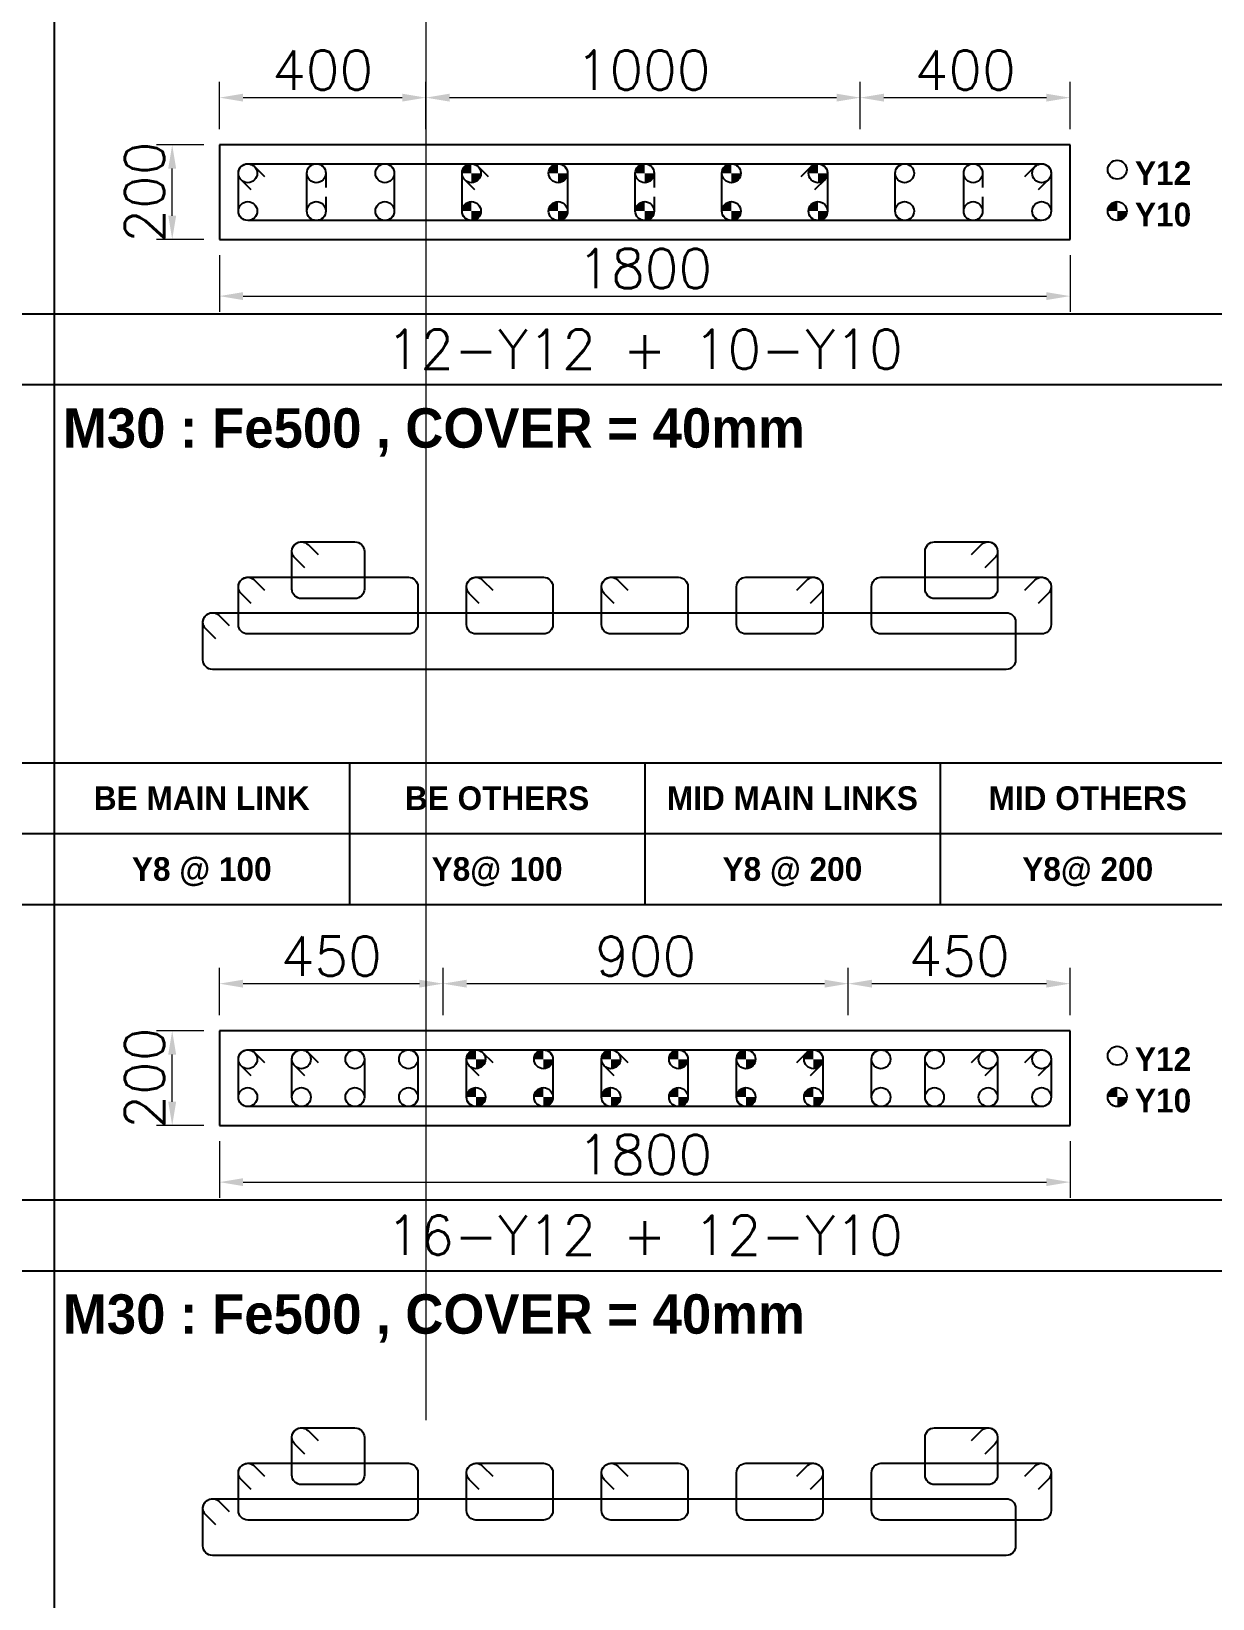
# Model space of a CAD drawing. Header units: millimetres. Extents: x -28707963 to -28231469, y 696001 to 896471.
# Drawn here: x -28298180 to -28290680, y 816339 to 826289 of the extents above; entities that cross this region are included whole.
import ezdxf
from ezdxf.enums import TextEntityAlignment as Align

# ---------------------------------------------------------------- set-up
doc = ezdxf.new("R2010")
doc.units = ezdxf.units.MM
doc.header["$MEASUREMENT"] = 0
doc.header["$PDMODE"] = 34
doc.header["$PDSIZE"] = -8
doc.layers.get('0').update_dxf_attribs({"lineweight": 5})
for name, color, linetype in [('09 COL TEXT-SCH', 2, 'Continuous'), ('14 REINF', 6, 'Continuous'), ('22 TABLE FRAME', 5, 'Continuous'), ('23 STIRRUPS', 5, 'Continuous'), ('TEXT', 4, 'Continuous')]:
    doc.layers.add(name, color=color, linetype=linetype)
doc.layers.add('19 COLUMN', color=1, linetype='Continuous', lineweight=25)
doc.styles.add('adani bold', font='')
doc.styles.add('ROMANS', font='simplex.shx')
doc.styles.get('adani bold').set_extended_font_data('Adani Bold', bold=True)
doc.dimstyles.new('D 50', dxfattribs={"dimscale": 100, "dimtxt": 3, "dimasz": 1.5, "dimexe": 1, "dimexo": 1, "dimgap": 0.5, "dimtad": 1, "dimdec": 0, "dimdsep": 46, "dimtxsty": 'ROMANS', "dimcen": 2.5, "dimclrd": 5, "dimclre": 5, "dimclrt": 4, "dimadec": 0, "dimazin": 0, "dimtfac": 1, "dimtdec": 0, "dimtmove": 0, "dimatfit": 3, "dimfxl": 1, "dimlwd": 0, "dimlwe": 0, "dimarcsym": 0})

# ---------------------------------------------------------------- blocks, each defined once
blk = doc.blocks.new('*D111')
at = {"color": 5, "lineweight": 0, "transparency": 16777216}
for p, q in [((-28296986.1, 819243.4), (-28296986.1, 818883.4)), ((-28291586.1, 819243.4), (-28291586.1, 818883.4)), ((-28296836.1, 818983.4), (-28291736.1, 818983.4))]:
    blk.add_line(p, q, dxfattribs=at)
at = {"color": 5, "transparency": 16777216}
for points in [[(-28296836.1, 819008.4), (-28296836.1, 818958.4), (-28296986.1, 818983.4)], [(-28291736.1, 818958.4), (-28291736.1, 819008.4), (-28291586.1, 818983.4)]]:
    blk.add_solid(points, dxfattribs=at)
at = {"layer": 'Defpoints', "color": 0, "transparency": 16777216}
for p in [(-28296986.1, 819343.4), (-28291586.1, 819343.4), (-28291586.1, 818983.4)]:
    blk.add_point(p, dxfattribs=at)
at = {"color": 4, "transparency": 16777216, "insert": (-28294286.1, 819158.4), "char_height": 250, "attachment_point": 5, "style": 'ROMANS'}
blk.add_mtext('1800', dxfattribs=at)
blk = doc.blocks.new('*D529')
at = {"color": 5, "lineweight": 0, "transparency": 16777216}
for p, q in [((-28296986.1, 824868.4), (-28296986.1, 824508.4)), ((-28291586.1, 824868.4), (-28291586.1, 824508.4)), ((-28296836.1, 824608.4), (-28291736.1, 824608.4))]:
    blk.add_line(p, q, dxfattribs=at)
at = {"color": 5, "transparency": 16777216}
for points in [[(-28296836.1, 824633.4), (-28296836.1, 824583.4), (-28296986.1, 824608.4)], [(-28291736.1, 824583.4), (-28291736.1, 824633.4), (-28291586.1, 824608.4)]]:
    blk.add_solid(points, dxfattribs=at)
at = {"layer": 'Defpoints', "color": 0, "transparency": 16777216}
for p in [(-28296986.1, 824968.4), (-28291586.1, 824968.4), (-28291586.1, 824608.4)]:
    blk.add_point(p, dxfattribs=at)
at = {"color": 4, "transparency": 16777216, "insert": (-28294286.1, 824783.4), "char_height": 250, "attachment_point": 5, "style": 'ROMANS'}
blk.add_mtext('1800', dxfattribs=at)
blk = doc.blocks.new('*D530')
at = {"color": 5, "lineweight": 0, "transparency": 16777216}
for p, q in [((-28297086.1, 825568.4), (-28297386.1, 825568.4)), ((-28297286.1, 825118.4), (-28297286.1, 825418.4)), ((-28297086.1, 824968.4), (-28297386.1, 824968.4))]:
    blk.add_line(p, q, dxfattribs=at)
at = {"color": 5, "transparency": 16777216}
for points in [[(-28297261.1, 825418.4), (-28297311.1, 825418.4), (-28297286.1, 825568.4)], [(-28297311.1, 825118.4), (-28297261.1, 825118.4), (-28297286.1, 824968.4)]]:
    blk.add_solid(points, dxfattribs=at)
at = {"layer": 'Defpoints', "color": 0, "transparency": 16777216}
for p in [(-28297286.1, 825568.4), (-28296986.1, 825568.4), (-28296986.1, 824968.4)]:
    blk.add_point(p, dxfattribs=at)
at = {"color": 4, "transparency": 16777216, "insert": (-28297461.1, 825268.4), "char_height": 250, "attachment_point": 5, "rotation": 90, "style": 'ROMANS'}
blk.add_mtext('200', dxfattribs=at)
blk = doc.blocks.new('*D531')
at = {"color": 5, "lineweight": 0, "transparency": 16777216}
for p, q in [((-28296986.1, 825668.4), (-28296986.1, 825968.4)), ((-28295675.5, 825668.4), (-28295675.5, 825968.4)), ((-28296836.1, 825868.4), (-28295825.5, 825868.4))]:
    blk.add_line(p, q, dxfattribs=at)
at = {"color": 5, "transparency": 16777216}
for points in [[(-28296836.1, 825893.4), (-28296836.1, 825843.4), (-28296986.1, 825868.4)], [(-28295825.5, 825843.4), (-28295825.5, 825893.4), (-28295675.5, 825868.4)]]:
    blk.add_solid(points, dxfattribs=at)
at = {"layer": 'Defpoints', "color": 0, "transparency": 16777216}
for p in [(-28295675.5, 825868.4), (-28296986.1, 825568.4), (-28295675.5, 825568.4)]:
    blk.add_point(p, dxfattribs=at)
at = {"color": 4, "transparency": 16777216, "insert": (-28296330.8, 826043.4), "char_height": 250, "attachment_point": 5, "style": 'ROMANS'}
blk.add_mtext('400', dxfattribs=at)
blk = doc.blocks.new('*D532')
at = {"color": 5, "lineweight": 0, "transparency": 16777216}
for p, q in [((-28295675.5, 825668.4), (-28295675.5, 825968.4)), ((-28292917.6, 825668.4), (-28292917.6, 825968.4)), ((-28295525.5, 825868.4), (-28293067.6, 825868.4))]:
    blk.add_line(p, q, dxfattribs=at)
at = {"color": 5, "transparency": 16777216}
for points in [[(-28295525.5, 825893.4), (-28295525.5, 825843.4), (-28295675.5, 825868.4)], [(-28293067.6, 825843.4), (-28293067.6, 825893.4), (-28292917.6, 825868.4)]]:
    blk.add_solid(points, dxfattribs=at)
at = {"layer": 'Defpoints', "color": 0, "transparency": 16777216}
for p in [(-28292917.6, 825868.4), (-28295675.5, 825568.4), (-28292917.6, 825568.4)]:
    blk.add_point(p, dxfattribs=at)
at = {"color": 4, "transparency": 16777216, "insert": (-28294296.5, 826043.4), "char_height": 250, "attachment_point": 5, "style": 'ROMANS'}
blk.add_mtext('1000', dxfattribs=at)
blk = doc.blocks.new('*D533')
at = {"color": 5, "lineweight": 0, "transparency": 16777216}
for p, q in [((-28292917.6, 825668.4), (-28292917.6, 825968.4)), ((-28291586.1, 825668.4), (-28291586.1, 825968.4)), ((-28292767.6, 825868.4), (-28291736.1, 825868.4))]:
    blk.add_line(p, q, dxfattribs=at)
at = {"color": 5, "transparency": 16777216}
for points in [[(-28292767.6, 825893.4), (-28292767.6, 825843.4), (-28292917.6, 825868.4)], [(-28291736.1, 825843.4), (-28291736.1, 825893.4), (-28291586.1, 825868.4)]]:
    blk.add_solid(points, dxfattribs=at)
at = {"layer": 'Defpoints', "color": 0, "transparency": 16777216}
for p in [(-28291586.1, 825868.4), (-28292917.6, 825568.4), (-28291586.1, 825568.4)]:
    blk.add_point(p, dxfattribs=at)
at = {"color": 4, "transparency": 16777216, "insert": (-28292251.8, 826043.4), "char_height": 250, "attachment_point": 5, "style": 'ROMANS'}
blk.add_mtext('400', dxfattribs=at)
blk = doc.blocks.new('*D427')
at = {"color": 5, "lineweight": 0, "transparency": 16777216}
for p, q in [((-28297086.1, 819943.4), (-28297386.1, 819943.4)), ((-28297286.1, 819493.4), (-28297286.1, 819793.4)), ((-28297086.1, 819343.4), (-28297386.1, 819343.4))]:
    blk.add_line(p, q, dxfattribs=at)
at = {"color": 5, "transparency": 16777216}
for points in [[(-28297261.1, 819793.4), (-28297311.1, 819793.4), (-28297286.1, 819943.4)], [(-28297311.1, 819493.4), (-28297261.1, 819493.4), (-28297286.1, 819343.4)]]:
    blk.add_solid(points, dxfattribs=at)
at = {"layer": 'Defpoints', "color": 0, "transparency": 16777216}
for p in [(-28297286.1, 819943.4), (-28296986.1, 819943.4), (-28296986.1, 819343.4)]:
    blk.add_point(p, dxfattribs=at)
at = {"color": 4, "transparency": 16777216, "insert": (-28297461.1, 819643.4), "char_height": 250, "attachment_point": 5, "rotation": 90, "style": 'ROMANS'}
blk.add_mtext('200', dxfattribs=at)
blk = doc.blocks.new('*D428')
at = {"color": 5, "lineweight": 0, "transparency": 16777216}
for p, q in [((-28296986.1, 820043.4), (-28296986.1, 820343.4)), ((-28295566.5, 820043.4), (-28295566.5, 820343.4)), ((-28296836.1, 820243.4), (-28295716.5, 820243.4))]:
    blk.add_line(p, q, dxfattribs=at)
at = {"color": 5, "transparency": 16777216}
for points in [[(-28296836.1, 820268.4), (-28296836.1, 820218.4), (-28296986.1, 820243.4)], [(-28295716.5, 820218.4), (-28295716.5, 820268.4), (-28295566.5, 820243.4)]]:
    blk.add_solid(points, dxfattribs=at)
at = {"layer": 'Defpoints', "color": 0, "transparency": 16777216}
for p in [(-28295566.5, 820243.4), (-28296986.1, 819943.4), (-28295566.5, 819943.4)]:
    blk.add_point(p, dxfattribs=at)
at = {"color": 4, "transparency": 16777216, "insert": (-28296276.3, 820418.4), "char_height": 250, "attachment_point": 5, "style": 'ROMANS'}
blk.add_mtext('450', dxfattribs=at)
blk = doc.blocks.new('*D429')
at = {"color": 5, "lineweight": 0, "transparency": 16777216}
for p, q in [((-28295566.5, 820043.4), (-28295566.5, 820343.4)), ((-28292994.1, 820043.4), (-28292994.1, 820343.4)), ((-28295416.5, 820243.4), (-28293144.1, 820243.4))]:
    blk.add_line(p, q, dxfattribs=at)
at = {"color": 5, "transparency": 16777216}
for points in [[(-28295416.5, 820268.4), (-28295416.5, 820218.4), (-28295566.5, 820243.4)], [(-28293144.1, 820218.4), (-28293144.1, 820268.4), (-28292994.1, 820243.4)]]:
    blk.add_solid(points, dxfattribs=at)
at = {"layer": 'Defpoints', "color": 0, "transparency": 16777216}
for p in [(-28292994.1, 820243.4), (-28295566.5, 819943.4), (-28292994.1, 819943.4)]:
    blk.add_point(p, dxfattribs=at)
at = {"color": 4, "transparency": 16777216, "insert": (-28294280.3, 820418.4), "char_height": 250, "attachment_point": 5, "style": 'ROMANS'}
blk.add_mtext('900', dxfattribs=at)
blk = doc.blocks.new('*D430')
at = {"color": 5, "lineweight": 0, "transparency": 16777216}
for p, q in [((-28292994.1, 820043.4), (-28292994.1, 820343.4)), ((-28291586.1, 820043.4), (-28291586.1, 820343.4)), ((-28292844.1, 820243.4), (-28291736.1, 820243.4))]:
    blk.add_line(p, q, dxfattribs=at)
at = {"color": 5, "transparency": 16777216}
for points in [[(-28292844.1, 820268.4), (-28292844.1, 820218.4), (-28292994.1, 820243.4)], [(-28291736.1, 820218.4), (-28291736.1, 820268.4), (-28291586.1, 820243.4)]]:
    blk.add_solid(points, dxfattribs=at)
at = {"layer": 'Defpoints', "color": 0, "transparency": 16777216}
for p in [(-28291586.1, 820243.4), (-28292994.1, 819943.4), (-28291586.1, 819943.4)]:
    blk.add_point(p, dxfattribs=at)
at = {"color": 4, "transparency": 16777216, "insert": (-28292290.1, 820418.4), "char_height": 250, "attachment_point": 5, "style": 'ROMANS'}
blk.add_mtext('450', dxfattribs=at)

msp = doc.modelspace()

# ---------------------------------------------------------------- hatches: boundary and pattern name
at = {"layer": '14 REINF'}
h = msp.add_hatch(color=6, dxfattribs=at)
edge = h.paths.add_edge_path(flags=0)
edge.add_line((-28295446.1, 825388.4), (-28295386.1, 825388.4))
edge.add_line((-28295386.1, 825388.4), (-28295386.1, 825448.4))
edge.add_arc((-28295386.1, 825388.4), 60, 90, 180)
edge = h.paths.add_edge_path(flags=0)
edge.add_line((-28295326.1, 825388.4), (-28295386.1, 825388.4))
edge.add_line((-28295386.1, 825388.4), (-28295386.1, 825328.4))
edge.add_arc((-28295386.1, 825388.4), 60, 270, 360)
h = msp.add_hatch(color=6, dxfattribs=at)
edge = h.paths.add_edge_path(flags=0)
edge.add_line((-28294896.1, 825388.4), (-28294836.1, 825388.4))
edge.add_line((-28294836.1, 825388.4), (-28294836.1, 825448.4))
edge.add_arc((-28294836.1, 825388.4), 60, 90, 180)
edge = h.paths.add_edge_path(flags=0)
edge.add_line((-28294776.1, 825388.4), (-28294836.1, 825388.4))
edge.add_line((-28294836.1, 825388.4), (-28294836.1, 825328.4))
edge.add_arc((-28294836.1, 825388.4), 60, 270, 360)
h = msp.add_hatch(color=6, dxfattribs=at)
edge = h.paths.add_edge_path(flags=0)
edge.add_line((-28294346.1, 825388.4), (-28294286.1, 825388.4))
edge.add_line((-28294286.1, 825388.4), (-28294286.1, 825448.4))
edge.add_arc((-28294286.1, 825388.4), 60, 90, 180)
edge = h.paths.add_edge_path(flags=0)
edge.add_line((-28294226.1, 825388.4), (-28294286.1, 825388.4))
edge.add_line((-28294286.1, 825388.4), (-28294286.1, 825328.4))
edge.add_arc((-28294286.1, 825388.4), 60, 270, 360)
h = msp.add_hatch(color=6, dxfattribs=at)
edge = h.paths.add_edge_path(flags=0)
edge.add_line((-28293796.1, 825388.4), (-28293736.1, 825388.4))
edge.add_line((-28293736.1, 825388.4), (-28293736.1, 825448.4))
edge.add_arc((-28293736.1, 825388.4), 60, 90, 180)
edge = h.paths.add_edge_path(flags=0)
edge.add_line((-28293676.1, 825388.4), (-28293736.1, 825388.4))
edge.add_line((-28293736.1, 825388.4), (-28293736.1, 825328.4))
edge.add_arc((-28293736.1, 825388.4), 60, 270, 360)
h = msp.add_hatch(color=6, dxfattribs=at)
edge = h.paths.add_edge_path(flags=0)
edge.add_line((-28293246.1, 825388.4), (-28293186.1, 825388.4))
edge.add_line((-28293186.1, 825388.4), (-28293186.1, 825448.4))
edge.add_arc((-28293186.1, 825388.4), 60, 90, 180)
edge = h.paths.add_edge_path(flags=0)
edge.add_line((-28293126.1, 825388.4), (-28293186.1, 825388.4))
edge.add_line((-28293186.1, 825388.4), (-28293186.1, 825328.4))
edge.add_arc((-28293186.1, 825388.4), 60, 270, 360)
h = msp.add_hatch(color=6, dxfattribs=at)
edge = h.paths.add_edge_path(flags=0)
edge.add_line((-28295446.1, 825148.4), (-28295386.1, 825148.4))
edge.add_line((-28295386.1, 825148.4), (-28295386.1, 825208.4))
edge.add_arc((-28295386.1, 825148.4), 60, 90, 180)
edge = h.paths.add_edge_path(flags=0)
edge.add_line((-28295326.1, 825148.4), (-28295386.1, 825148.4))
edge.add_line((-28295386.1, 825148.4), (-28295386.1, 825088.4))
edge.add_arc((-28295386.1, 825148.4), 60, 270, 360)
h = msp.add_hatch(color=6, dxfattribs=at)
edge = h.paths.add_edge_path(flags=0)
edge.add_line((-28294896.1, 825148.4), (-28294836.1, 825148.4))
edge.add_line((-28294836.1, 825148.4), (-28294836.1, 825208.4))
edge.add_arc((-28294836.1, 825148.4), 60, 90, 180)
edge = h.paths.add_edge_path(flags=0)
edge.add_line((-28294776.1, 825148.4), (-28294836.1, 825148.4))
edge.add_line((-28294836.1, 825148.4), (-28294836.1, 825088.4))
edge.add_arc((-28294836.1, 825148.4), 60, 270, 360)
h = msp.add_hatch(color=6, dxfattribs=at)
edge = h.paths.add_edge_path(flags=0)
edge.add_line((-28294346.1, 825148.4), (-28294286.1, 825148.4))
edge.add_line((-28294286.1, 825148.4), (-28294286.1, 825208.4))
edge.add_arc((-28294286.1, 825148.4), 60, 90, 180)
edge = h.paths.add_edge_path(flags=0)
edge.add_line((-28294226.1, 825148.4), (-28294286.1, 825148.4))
edge.add_line((-28294286.1, 825148.4), (-28294286.1, 825088.4))
edge.add_arc((-28294286.1, 825148.4), 60, 270, 360)
h = msp.add_hatch(color=6, dxfattribs=at)
edge = h.paths.add_edge_path(flags=0)
edge.add_line((-28293796.1, 825148.4), (-28293736.1, 825148.4))
edge.add_line((-28293736.1, 825148.4), (-28293736.1, 825208.4))
edge.add_arc((-28293736.1, 825148.4), 60, 90, 180)
edge = h.paths.add_edge_path(flags=0)
edge.add_line((-28293676.1, 825148.4), (-28293736.1, 825148.4))
edge.add_line((-28293736.1, 825148.4), (-28293736.1, 825088.4))
edge.add_arc((-28293736.1, 825148.4), 60, 270, 360)
h = msp.add_hatch(color=6, dxfattribs=at)
edge = h.paths.add_edge_path(flags=0)
edge.add_line((-28293246.1, 825148.4), (-28293186.1, 825148.4))
edge.add_line((-28293186.1, 825148.4), (-28293186.1, 825208.4))
edge.add_arc((-28293186.1, 825148.4), 60, 90, 180)
edge = h.paths.add_edge_path(flags=0)
edge.add_line((-28293126.1, 825148.4), (-28293186.1, 825148.4))
edge.add_line((-28293186.1, 825148.4), (-28293186.1, 825088.4))
edge.add_arc((-28293186.1, 825148.4), 60, 270, 360)
h = msp.add_hatch(color=6, dxfattribs=at)
edge = h.paths.add_edge_path(flags=0)
edge.add_line((-28291346.1, 825148.4), (-28291286.1, 825148.4))
edge.add_line((-28291286.1, 825148.4), (-28291286.1, 825208.4))
edge.add_arc((-28291286.1, 825148.4), 60, 90, 180)
edge = h.paths.add_edge_path(flags=0)
edge.add_line((-28291226.1, 825148.4), (-28291286.1, 825148.4))
edge.add_line((-28291286.1, 825148.4), (-28291286.1, 825088.4))
edge.add_arc((-28291286.1, 825148.4), 60, 270, 360)
h = msp.add_hatch(color=6, dxfattribs=at)
edge = h.paths.add_edge_path(flags=0)
edge.add_line((-28295417.5, 819763.4), (-28295357.5, 819763.4))
edge.add_line((-28295357.5, 819763.4), (-28295357.5, 819823.4))
edge.add_arc((-28295357.5, 819763.4), 60, 90, 180)
edge = h.paths.add_edge_path(flags=0)
edge.add_line((-28295297.5, 819763.4), (-28295357.5, 819763.4))
edge.add_line((-28295357.5, 819763.4), (-28295357.5, 819703.4))
edge.add_arc((-28295357.5, 819763.4), 60, 270, 360)
h = msp.add_hatch(color=6, dxfattribs=at)
edge = h.paths.add_edge_path(flags=0)
edge.add_line((-28294989, 819763.4), (-28294929, 819763.4))
edge.add_line((-28294929, 819763.4), (-28294929, 819823.4))
edge.add_arc((-28294929, 819763.4), 60, 90, 180)
edge = h.paths.add_edge_path(flags=0)
edge.add_line((-28294869, 819763.4), (-28294929, 819763.4))
edge.add_line((-28294929, 819763.4), (-28294929, 819703.4))
edge.add_arc((-28294929, 819763.4), 60, 270, 360)
h = msp.add_hatch(color=6, dxfattribs=at)
edge = h.paths.add_edge_path(flags=0)
edge.add_line((-28294560.4, 819763.4), (-28294500.4, 819763.4))
edge.add_line((-28294500.4, 819763.4), (-28294500.4, 819823.4))
edge.add_arc((-28294500.4, 819763.4), 60, 90, 180)
edge = h.paths.add_edge_path(flags=0)
edge.add_line((-28294440.4, 819763.4), (-28294500.4, 819763.4))
edge.add_line((-28294500.4, 819763.4), (-28294500.4, 819703.4))
edge.add_arc((-28294500.4, 819763.4), 60, 270, 360)
h = msp.add_hatch(color=6, dxfattribs=at)
edge = h.paths.add_edge_path(flags=0)
edge.add_line((-28294131.8, 819763.4), (-28294071.8, 819763.4))
edge.add_line((-28294071.8, 819763.4), (-28294071.8, 819823.4))
edge.add_arc((-28294071.8, 819763.4), 60, 90, 180)
edge = h.paths.add_edge_path(flags=0)
edge.add_line((-28294011.8, 819763.4), (-28294071.8, 819763.4))
edge.add_line((-28294071.8, 819763.4), (-28294071.8, 819703.4))
edge.add_arc((-28294071.8, 819763.4), 60, 270, 360)
h = msp.add_hatch(color=6, dxfattribs=at)
edge = h.paths.add_edge_path(flags=0)
edge.add_line((-28293703.2, 819763.4), (-28293643.2, 819763.4))
edge.add_line((-28293643.2, 819763.4), (-28293643.2, 819823.4))
edge.add_arc((-28293643.2, 819763.4), 60, 90, 180)
edge = h.paths.add_edge_path(flags=0)
edge.add_line((-28293583.2, 819763.4), (-28293643.2, 819763.4))
edge.add_line((-28293643.2, 819763.4), (-28293643.2, 819703.4))
edge.add_arc((-28293643.2, 819763.4), 60, 270, 360)
h = msp.add_hatch(color=6, dxfattribs=at)
edge = h.paths.add_edge_path(flags=0)
edge.add_line((-28293274.7, 819763.4), (-28293214.7, 819763.4))
edge.add_line((-28293214.7, 819763.4), (-28293214.7, 819823.4))
edge.add_arc((-28293214.7, 819763.4), 60, 90, 180)
edge = h.paths.add_edge_path(flags=0)
edge.add_line((-28293154.7, 819763.4), (-28293214.7, 819763.4))
edge.add_line((-28293214.7, 819763.4), (-28293214.7, 819703.4))
edge.add_arc((-28293214.7, 819763.4), 60, 270, 360)
h = msp.add_hatch(color=6, dxfattribs=at)
edge = h.paths.add_edge_path(flags=0)
edge.add_line((-28295417.5, 819523.4), (-28295357.5, 819523.4))
edge.add_line((-28295357.5, 819523.4), (-28295357.5, 819583.4))
edge.add_arc((-28295357.5, 819523.4), 60, 90, 180)
edge = h.paths.add_edge_path(flags=0)
edge.add_line((-28295297.5, 819523.4), (-28295357.5, 819523.4))
edge.add_line((-28295357.5, 819523.4), (-28295357.5, 819463.4))
edge.add_arc((-28295357.5, 819523.4), 60, 270, 360)
h = msp.add_hatch(color=6, dxfattribs=at)
edge = h.paths.add_edge_path(flags=0)
edge.add_line((-28294989, 819523.4), (-28294929, 819523.4))
edge.add_line((-28294929, 819523.4), (-28294929, 819583.4))
edge.add_arc((-28294929, 819523.4), 60, 90, 180)
edge = h.paths.add_edge_path(flags=0)
edge.add_line((-28294869, 819523.4), (-28294929, 819523.4))
edge.add_line((-28294929, 819523.4), (-28294929, 819463.4))
edge.add_arc((-28294929, 819523.4), 60, 270, 360)
h = msp.add_hatch(color=6, dxfattribs=at)
edge = h.paths.add_edge_path(flags=0)
edge.add_line((-28294560.4, 819523.4), (-28294500.4, 819523.4))
edge.add_line((-28294500.4, 819523.4), (-28294500.4, 819583.4))
edge.add_arc((-28294500.4, 819523.4), 60, 90, 180)
edge = h.paths.add_edge_path(flags=0)
edge.add_line((-28294440.4, 819523.4), (-28294500.4, 819523.4))
edge.add_line((-28294500.4, 819523.4), (-28294500.4, 819463.4))
edge.add_arc((-28294500.4, 819523.4), 60, 270, 360)
h = msp.add_hatch(color=6, dxfattribs=at)
edge = h.paths.add_edge_path(flags=0)
edge.add_line((-28294131.8, 819523.4), (-28294071.8, 819523.4))
edge.add_line((-28294071.8, 819523.4), (-28294071.8, 819583.4))
edge.add_arc((-28294071.8, 819523.4), 60, 90, 180)
edge = h.paths.add_edge_path(flags=0)
edge.add_line((-28294011.8, 819523.4), (-28294071.8, 819523.4))
edge.add_line((-28294071.8, 819523.4), (-28294071.8, 819463.4))
edge.add_arc((-28294071.8, 819523.4), 60, 270, 360)
h = msp.add_hatch(color=6, dxfattribs=at)
edge = h.paths.add_edge_path(flags=0)
edge.add_line((-28293703.2, 819523.4), (-28293643.2, 819523.4))
edge.add_line((-28293643.2, 819523.4), (-28293643.2, 819583.4))
edge.add_arc((-28293643.2, 819523.4), 60, 90, 180)
edge = h.paths.add_edge_path(flags=0)
edge.add_line((-28293583.2, 819523.4), (-28293643.2, 819523.4))
edge.add_line((-28293643.2, 819523.4), (-28293643.2, 819463.4))
edge.add_arc((-28293643.2, 819523.4), 60, 270, 360)
h = msp.add_hatch(color=6, dxfattribs=at)
edge = h.paths.add_edge_path(flags=0)
edge.add_line((-28293274.7, 819523.4), (-28293214.7, 819523.4))
edge.add_line((-28293214.7, 819523.4), (-28293214.7, 819583.4))
edge.add_arc((-28293214.7, 819523.4), 60, 90, 180)
edge = h.paths.add_edge_path(flags=0)
edge.add_line((-28293154.7, 819523.4), (-28293214.7, 819523.4))
edge.add_line((-28293214.7, 819523.4), (-28293214.7, 819463.4))
edge.add_arc((-28293214.7, 819523.4), 60, 270, 360)
h = msp.add_hatch(color=6, dxfattribs=at)
edge = h.paths.add_edge_path(flags=0)
edge.add_line((-28291346.1, 819523.4), (-28291286.1, 819523.4))
edge.add_line((-28291286.1, 819523.4), (-28291286.1, 819583.4))
edge.add_arc((-28291286.1, 819523.4), 60, 90, 180)
edge = h.paths.add_edge_path(flags=0)
edge.add_line((-28291226.1, 819523.4), (-28291286.1, 819523.4))
edge.add_line((-28291286.1, 819523.4), (-28291286.1, 819463.4))
edge.add_arc((-28291286.1, 819523.4), 60, 270, 360)

# ---------------------------------------------------------------- linework, layer by layer
msp.add_line((-28295675.5, 896471.2), (-28295675.5, 817472.8))
at = {"layer": '14 REINF', "color": 6}
for centre in [(-28291286.1, 825410.9), (-28296806.1, 825388.4), (-28296371.1, 825388.4), (-28295936.1, 825388.4), (-28295386.1, 825388.4), (-28294836.1, 825388.4), (-28294286.1, 825388.4), (-28293736.1, 825388.4), (-28293186.1, 825388.4), (-28292636.1, 825388.4), (-28292201.1, 825388.4), (-28291766.1, 825388.4), (-28296806.1, 825148.4), (-28296371.1, 825148.4), (-28295936.1, 825148.4), (-28295386.1, 825148.4), (-28294836.1, 825148.4), (-28294286.1, 825148.4), (-28293736.1, 825148.4), (-28293186.1, 825148.4), (-28292636.1, 825148.4), (-28292201.1, 825148.4), (-28291766.1, 825148.4), (-28291286.1, 825148.4), (-28296806.1, 819763.4), (-28296466.1, 819763.4), (-28296126.1, 819763.4), (-28295786.1, 819763.4), (-28295357.5, 819763.4), (-28294929, 819763.4), (-28294500.4, 819763.4), (-28294071.8, 819763.4), (-28293643.2, 819763.4), (-28293214.7, 819763.4), (-28292786.1, 819763.4), (-28292446.1, 819763.4), (-28292106.1, 819763.4), (-28291766.1, 819763.4), (-28291286.1, 819785.9), (-28296806.1, 819523.4), (-28296466.1, 819523.4), (-28296126.1, 819523.4), (-28295786.1, 819523.4), (-28295357.5, 819523.4), (-28294929, 819523.4), (-28294500.4, 819523.4), (-28294071.8, 819523.4), (-28293643.2, 819523.4), (-28293214.7, 819523.4), (-28292786.1, 819523.4), (-28292446.1, 819523.4), (-28292106.1, 819523.4), (-28291766.1, 819523.4), (-28291286.1, 819523.4)]:
    msp.add_circle(centre, 60, dxfattribs=at)
at = {"layer": '19 COLUMN', "color": 4}
for points in [[(-28291586.1, 825568.4), (-28296986.1, 825568.4)], [(-28296986.1, 825568.4), (-28296986.1, 824968.4)], [(-28291586.1, 824968.4), (-28291586.1, 825568.4)], [(-28296986.1, 824968.4), (-28291586.1, 824968.4)], [(-28291586.1, 819943.4), (-28296986.1, 819943.4)], [(-28296986.1, 819943.4), (-28296986.1, 819343.4)], [(-28291586.1, 819343.4), (-28291586.1, 819943.4)], [(-28296986.1, 819343.4), (-28291586.1, 819343.4)]]:
    msp.add_lwpolyline(points, dxfattribs=at)
at = {"layer": '22 TABLE FRAME', "color": 5, "linetype": 'Continuous'}
for p, q in [((-28298036.1, 863421.2), (-28298036.1, 788796.2)), ((-28330286.1, 824496.2), (-28245536.1, 824496.2)), ((-28334786.1, 824046.2), (-28245536.1, 824046.2)), ((-28330286.1, 821646.2), (-28245536.1, 821646.2)), ((-28296161.1, 821646.2), (-28296161.1, 820746.2)), ((-28294286.1, 821646.2), (-28294286.1, 820746.2)), ((-28292411.1, 821646.2), (-28292411.1, 820746.2)), ((-28330286.1, 821196.2), (-28245536.1, 821196.2)), ((-28330286.1, 820746.2), (-28245536.1, 820746.2)), ((-28330286.1, 818871.2), (-28245536.1, 818871.2)), ((-28334786.1, 818421.2), (-28245536.1, 818421.2))]:
    msp.add_line(p, q, dxfattribs=at)
at = {"layer": '23 STIRRUPS', "color": 5}
for points in [[(-28296784.9, 825282.3), (-28296848.5, 825345.9, -0.668178), (-28296806.1, 825448.4), (-28291766.1, 825448.4, -0.414214), (-28291706.1, 825388.4), (-28291706.1, 825148.4, -0.414214), (-28291766.1, 825088.4), (-28296806.1, 825088.4, -0.414214), (-28296866.1, 825148.4), (-28296866.1, 825388.4, -0.668179), (-28296763.7, 825430.8), (-28296700, 825367.1)], [(-28296784.9, 825282.3), (-28296848.5, 825345.9, -0.668178), (-28296806.1, 825448.4), (-28295936.1, 825448.4, -0.414214), (-28295876.1, 825388.4), (-28295876.1, 825148.4, -0.414214), (-28295936.1, 825088.4), (-28296806.1, 825088.4, -0.414214), (-28296866.1, 825148.4), (-28296866.1, 825388.4, -0.668179), (-28296763.7, 825430.8), (-28296700, 825367.1)], [(-28296311.1, 825238.4), (-28296311.1, 825148.4, -1), (-28296431.1, 825148.4), (-28296431.1, 825388.4, -1), (-28296311.1, 825388.4), (-28296311.1, 825298.4)], [(-28295364.9, 825282.3), (-28295428.6, 825345.9, -0.668314), (-28295386.1, 825448.4), (-28294836.1, 825448.4, -0.414323), (-28294776.1, 825388.4), (-28294776.1, 825148.4, -0.414323), (-28294836.1, 825088.4), (-28295386.1, 825088.4, -0.414323), (-28295446.1, 825148.4), (-28295446.1, 825388.4, -0.668179), (-28295343.7, 825430.8), (-28295280.1, 825367.1)], [(-28294226.1, 825238.4), (-28294226.1, 825148.4, -1), (-28294346.1, 825148.4), (-28294346.1, 825388.4, -1), (-28294226.1, 825388.4), (-28294226.1, 825298.4)], [(-28293292.1, 825367.1), (-28293228.5, 825430.8, -0.668179), (-28293126.1, 825388.4), (-28293126.1, 825148.4, -0.414323), (-28293186.1, 825088.4), (-28293736.1, 825088.4, -0.414323), (-28293796.1, 825148.4), (-28293796.1, 825388.4, -0.414323), (-28293736.1, 825448.4), (-28293186.1, 825448.4, -0.668314), (-28293143.6, 825345.9), (-28293207.3, 825282.3)], [(-28291872.2, 825367.1), (-28291808.5, 825430.8, -0.668179), (-28291706.1, 825388.4), (-28291706.1, 825148.4, -0.414214), (-28291766.1, 825088.4), (-28292636.1, 825088.4, -0.414214), (-28292696.1, 825148.4), (-28292696.1, 825388.4, -0.414214), (-28292636.1, 825448.4), (-28291766.1, 825448.4, -0.668178), (-28291723.7, 825345.9), (-28291787.3, 825282.3)], [(-28292141.1, 825238.4), (-28292141.1, 825148.4, -1), (-28292261.1, 825148.4), (-28292261.1, 825388.4, -1), (-28292141.1, 825388.4), (-28292141.1, 825298.4)], [(-28296444.9, 822882.3), (-28296508.6, 822945.9, -0.668314), (-28296466.1, 823048.4), (-28296126.1, 823048.4, -0.414323), (-28296066.1, 822988.4), (-28296066.1, 822748.4, -0.414323), (-28296126.1, 822688.4), (-28296466.1, 822688.4, -0.414323), (-28296526.1, 822748.4), (-28296526.1, 822988.4, -0.668179), (-28296423.7, 823030.8), (-28296360.1, 822967.1)], [(-28292212.1, 822967.1), (-28292148.5, 823030.8, -0.668179), (-28292046.1, 822988.4), (-28292046.1, 822748.4, -0.414323), (-28292106.1, 822688.4), (-28292446.1, 822688.4, -0.414323), (-28292506.1, 822748.4), (-28292506.1, 822988.4, -0.414323), (-28292446.1, 823048.4), (-28292106.1, 823048.4, -0.668314), (-28292063.6, 822945.9), (-28292127.3, 822882.3)], [(-28296784.9, 822657.3), (-28296848.5, 822720.9, -0.668178), (-28296806.1, 822823.4), (-28295786.1, 822823.4, -0.414214), (-28295726.1, 822763.4), (-28295726.1, 822523.4, -0.414214), (-28295786.1, 822463.4), (-28296806.1, 822463.4, -0.414214), (-28296866.1, 822523.4), (-28296866.1, 822763.4, -0.668179), (-28296763.7, 822805.8), (-28296700, 822742.1)], [(-28295336.3, 822657.3), (-28295400, 822720.9, -0.668314), (-28295357.5, 822823.4), (-28294929, 822823.4, -0.41436), (-28294869, 822763.4), (-28294869, 822523.4, -0.41436), (-28294929, 822463.4), (-28295357.5, 822463.4, -0.414323), (-28295417.5, 822523.4), (-28295417.5, 822763.4, -0.668179), (-28295315.1, 822805.8), (-28295251.5, 822742.1)], [(-28294479.2, 822657.3), (-28294542.8, 822720.9, -0.668133), (-28294500.4, 822823.4), (-28294071.8, 822823.4, -0.414177), (-28294011.8, 822763.4), (-28294011.8, 822523.4, -0.414177), (-28294071.8, 822463.4), (-28294500.4, 822463.4, -0.414177), (-28294560.4, 822523.4), (-28294560.4, 822763.4, -0.668179), (-28294457.9, 822805.8), (-28294394.3, 822742.1)], [(-28293320.7, 822742.1), (-28293257.1, 822805.8, -0.668179), (-28293154.7, 822763.4), (-28293154.7, 822523.4, -0.414323), (-28293214.7, 822463.4), (-28293643.2, 822463.4, -0.41436), (-28293703.2, 822523.4), (-28293703.2, 822763.4, -0.41436), (-28293643.2, 822823.4), (-28293214.7, 822823.4, -0.668314), (-28293172.2, 822720.9), (-28293235.9, 822657.3)], [(-28291872.2, 822742.1), (-28291808.5, 822805.8, -0.668179), (-28291706.1, 822763.4), (-28291706.1, 822523.4, -0.414214), (-28291766.1, 822463.4), (-28292786.1, 822463.4, -0.414214), (-28292846.1, 822523.4), (-28292846.1, 822763.4, -0.414214), (-28292786.1, 822823.4), (-28291766.1, 822823.4, -0.668178), (-28291723.7, 822720.9), (-28291787.3, 822657.3)], [(-28297009.9, 822432.3), (-28297073.5, 822495.9, -0.668178), (-28297031.1, 822598.4), (-28291991.1, 822598.4, -0.414214), (-28291931.1, 822538.4), (-28291931.1, 822298.4, -0.414214), (-28291991.1, 822238.4), (-28297031.1, 822238.4, -0.414214), (-28297091.1, 822298.4), (-28297091.1, 822538.4, -0.668179), (-28296988.7, 822580.8), (-28296925, 822517.1)], [(-28296784.9, 819657.3), (-28296848.5, 819720.9, -0.668178), (-28296806.1, 819823.4), (-28291766.1, 819823.4, -0.414214), (-28291706.1, 819763.4), (-28291706.1, 819523.4, -0.414214), (-28291766.1, 819463.4), (-28296806.1, 819463.4, -0.414214), (-28296866.1, 819523.4), (-28296866.1, 819763.4, -0.668179), (-28296763.7, 819805.8), (-28296700, 819742.1)], [(-28296784.9, 819657.3), (-28296848.5, 819720.9, -0.668178), (-28296806.1, 819823.4), (-28295786.1, 819823.4, -0.414214), (-28295726.1, 819763.4), (-28295726.1, 819523.4, -0.414214), (-28295786.1, 819463.4), (-28296806.1, 819463.4, -0.414214), (-28296866.1, 819523.4), (-28296866.1, 819763.4, -0.668179), (-28296763.7, 819805.8), (-28296700, 819742.1)], [(-28296444.9, 819657.3), (-28296508.6, 819720.9, -0.668314), (-28296466.1, 819823.4), (-28296126.1, 819823.4, -0.414323), (-28296066.1, 819763.4), (-28296066.1, 819523.4, -0.414323), (-28296126.1, 819463.4), (-28296466.1, 819463.4, -0.414323), (-28296526.1, 819523.4), (-28296526.1, 819763.4, -0.668179), (-28296423.7, 819805.8), (-28296360.1, 819742.1)], [(-28295336.3, 819657.3), (-28295400, 819720.9, -0.668314), (-28295357.5, 819823.4), (-28294929, 819823.4, -0.41436), (-28294869, 819763.4), (-28294869, 819523.4, -0.41436), (-28294929, 819463.4), (-28295357.5, 819463.4, -0.414323), (-28295417.5, 819523.4), (-28295417.5, 819763.4, -0.668179), (-28295315.1, 819805.8), (-28295251.5, 819742.1)], [(-28294479.2, 819657.3), (-28294542.8, 819720.9, -0.668133), (-28294500.4, 819823.4), (-28294071.8, 819823.4, -0.414177), (-28294011.8, 819763.4), (-28294011.8, 819523.4, -0.414177), (-28294071.8, 819463.4), (-28294500.4, 819463.4, -0.414177), (-28294560.4, 819523.4), (-28294560.4, 819763.4, -0.668179), (-28294457.9, 819805.8), (-28294394.3, 819742.1)], [(-28293320.7, 819742.1), (-28293257.1, 819805.8, -0.668179), (-28293154.7, 819763.4), (-28293154.7, 819523.4, -0.414323), (-28293214.7, 819463.4), (-28293643.2, 819463.4, -0.41436), (-28293703.2, 819523.4), (-28293703.2, 819763.4, -0.41436), (-28293643.2, 819823.4), (-28293214.7, 819823.4, -0.668314), (-28293172.2, 819720.9), (-28293235.9, 819657.3)], [(-28291872.2, 819742.1), (-28291808.5, 819805.8, -0.668179), (-28291706.1, 819763.4), (-28291706.1, 819523.4, -0.414214), (-28291766.1, 819463.4), (-28292786.1, 819463.4, -0.414214), (-28292846.1, 819523.4), (-28292846.1, 819763.4, -0.414214), (-28292786.1, 819823.4), (-28291766.1, 819823.4, -0.668178), (-28291723.7, 819720.9), (-28291787.3, 819657.3)], [(-28292212.1, 819742.1), (-28292148.5, 819805.8, -0.668179), (-28292046.1, 819763.4), (-28292046.1, 819523.4, -0.414323), (-28292106.1, 819463.4), (-28292446.1, 819463.4, -0.414323), (-28292506.1, 819523.4), (-28292506.1, 819763.4, -0.414323), (-28292446.1, 819823.4), (-28292106.1, 819823.4, -0.668314), (-28292063.6, 819720.9), (-28292127.3, 819657.3)], [(-28296444.9, 817257.3), (-28296508.6, 817320.9, -0.668314), (-28296466.1, 817423.4), (-28296126.1, 817423.4, -0.414323), (-28296066.1, 817363.4), (-28296066.1, 817123.4, -0.414323), (-28296126.1, 817063.4), (-28296466.1, 817063.4, -0.414323), (-28296526.1, 817123.4), (-28296526.1, 817363.4, -0.668179), (-28296423.7, 817405.8), (-28296360.1, 817342.1)], [(-28292212.1, 817342.1), (-28292148.5, 817405.8, -0.668179), (-28292046.1, 817363.4), (-28292046.1, 817123.4, -0.414323), (-28292106.1, 817063.4), (-28292446.1, 817063.4, -0.414323), (-28292506.1, 817123.4), (-28292506.1, 817363.4, -0.414323), (-28292446.1, 817423.4), (-28292106.1, 817423.4, -0.668314), (-28292063.6, 817320.9), (-28292127.3, 817257.3)], [(-28296784.9, 817032.3), (-28296848.5, 817095.9, -0.668178), (-28296806.1, 817198.4), (-28295786.1, 817198.4, -0.414214), (-28295726.1, 817138.4), (-28295726.1, 816898.4, -0.414214), (-28295786.1, 816838.4), (-28296806.1, 816838.4, -0.414214), (-28296866.1, 816898.4), (-28296866.1, 817138.4, -0.668179), (-28296763.7, 817180.8), (-28296700, 817117.1)], [(-28295336.3, 817032.3), (-28295400, 817095.9, -0.668314), (-28295357.5, 817198.4), (-28294929, 817198.4, -0.41436), (-28294869, 817138.4), (-28294869, 816898.4, -0.41436), (-28294929, 816838.4), (-28295357.5, 816838.4, -0.414323), (-28295417.5, 816898.4), (-28295417.5, 817138.4, -0.668179), (-28295315.1, 817180.8), (-28295251.5, 817117.1)], [(-28294479.2, 817032.3), (-28294542.8, 817095.9, -0.668133), (-28294500.4, 817198.4), (-28294071.8, 817198.4, -0.414177), (-28294011.8, 817138.4), (-28294011.8, 816898.4, -0.414177), (-28294071.8, 816838.4), (-28294500.4, 816838.4, -0.414177), (-28294560.4, 816898.4), (-28294560.4, 817138.4, -0.668179), (-28294457.9, 817180.8), (-28294394.3, 817117.1)], [(-28293320.7, 817117.1), (-28293257.1, 817180.8, -0.668179), (-28293154.7, 817138.4), (-28293154.7, 816898.4, -0.414323), (-28293214.7, 816838.4), (-28293643.2, 816838.4, -0.41436), (-28293703.2, 816898.4), (-28293703.2, 817138.4, -0.41436), (-28293643.2, 817198.4), (-28293214.7, 817198.4, -0.668314), (-28293172.2, 817095.9), (-28293235.9, 817032.3)], [(-28291872.2, 817117.1), (-28291808.5, 817180.8, -0.668179), (-28291706.1, 817138.4), (-28291706.1, 816898.4, -0.414214), (-28291766.1, 816838.4), (-28292786.1, 816838.4, -0.414214), (-28292846.1, 816898.4), (-28292846.1, 817138.4, -0.414214), (-28292786.1, 817198.4), (-28291766.1, 817198.4, -0.668178), (-28291723.7, 817095.9), (-28291787.3, 817032.3)], [(-28297009.9, 816807.3), (-28297073.5, 816870.9, -0.668178), (-28297031.1, 816973.4), (-28291991.1, 816973.4, -0.414214), (-28291931.1, 816913.4), (-28291931.1, 816673.4, -0.414214), (-28291991.1, 816613.4), (-28297031.1, 816613.4, -0.414214), (-28297091.1, 816673.4), (-28297091.1, 816913.4, -0.668179), (-28296988.7, 816955.8), (-28296925, 816892.1)]]:
    msp.add_lwpolyline(points, format="xyb", dxfattribs=at)

# ---------------------------------------------------------------- texts
at = {"layer": '09 COL TEXT-SCH', "color": 3, "linetype": 'Continuous', "style": 'ROMANS'}
for s, p in [('12-Y12 + 10-Y10', (-28294286.1, 824271.2)), ('16-Y12 + 12-Y10', (-28294286.1, 818646.2))]:
    msp.add_text(s, height=250, dxfattribs=at).set_placement(p, align=Align.MIDDLE_CENTER)
at = {"layer": 'TEXT', "style": 'adani bold'}
for s, p in [('Y12', (-28291173.6, 825388.7)), ('Y10', (-28291173.6, 825126.2)), ('Y12', (-28291173.6, 819763.7)), ('Y10', (-28291173.6, 819501.2))]:
    msp.add_text(s, height=150, dxfattribs=at).set_placement(p, align=Align.MIDDLE_LEFT)
at = {"layer": 'TEXT', "lineweight": 40, "style": 'adani bold'}
for p in [(-28297979.8, 823646.2), (-28297979.8, 818021.2)]:
    msp.add_text('M30 : Fe500 , COVER = 40mm', height=250, dxfattribs=at).set_placement(p)
at = {"layer": 'TEXT', "style": 'adani bold'}
for s, p in [('BE MAIN LINK', (-28297098.6, 821421.2)), ('BE OTHERS', (-28295223.6, 821421.2)), ('MID MAIN LINKS', (-28293348.6, 821421.2)), ('MID OTHERS', (-28291473.6, 821421.2)), ('Y8 @ 100', (-28297098.6, 820971.2)), ('Y8@ 100', (-28295223.6, 820971.2)), ('Y8 @ 200', (-28293348.6, 820971.2)), ('Y8@ 200', (-28291473.6, 820971.2))]:
    msp.add_text(s, height=150, dxfattribs=at).set_placement(p, align=Align.MIDDLE_CENTER)

# ---------------------------------------------------------------- dimensions: what is measured, and where the dimension line sits
for p1, p2, distance, text, override, picture, middle in [((-28296986.1, 825568.4), (-28295675.5, 825568.4), 300, '400', {"dimtxt": 2.5, "dimtxsty": 'ROMANS'}, '*D531', (-28296330.8, 826043.4)), ((-28295675.5, 825568.4), (-28292917.6, 825568.4), 300, '1000', {"dimtxt": 2.5, "dimtxsty": 'ROMANS'}, '*D532', (-28294296.5, 826043.4)), ((-28292917.6, 825568.4), (-28291586.1, 825568.4), 300, '400', {"dimtxt": 2.5, "dimtxsty": 'ROMANS'}, '*D533', (-28292251.8, 826043.4)), ((-28296986.1, 824968.4), (-28291586.1, 824968.4), -360, '1800', {"dimtxt": 2.5}, '*D529', (-28294286.1, 824783.4)), ((-28296986.1, 819943.4), (-28295566.5, 819943.4), 300, '450', {"dimtxt": 2.5, "dimtxsty": 'ROMANS'}, '*D428', (-28296276.3, 820418.4)), ((-28295566.5, 819943.4), (-28292994.1, 819943.4), 300, '900', {"dimtxt": 2.5, "dimtxsty": 'ROMANS'}, '*D429', (-28294280.3, 820418.4)), ((-28292994.1, 819943.4), (-28291586.1, 819943.4), 300, '450', {"dimtxt": 2.5, "dimtxsty": 'ROMANS'}, '*D430', (-28292290.1, 820418.4)), ((-28296986.1, 819343.4), (-28291586.1, 819343.4), -360, '1800', {"dimtxt": 2.5}, '*D111', (-28294286.1, 819158.4))]:
    dim = msp.add_aligned_dim(p1=p1, p2=p2, distance=distance, text=text, dimstyle='D 50', override=override)
    dim.commit()
    dim.dimension.update_dxf_attribs({"geometry": picture, "text_midpoint": middle})
for base, p1, p2, picture, middle in [((-28297286.1, 825568.4), (-28296986.1, 824968.4), (-28296986.1, 825568.4), '*D530', (-28297286.1, 825268.4)), ((-28297286.1, 819943.4), (-28296986.1, 819343.4), (-28296986.1, 819943.4), '*D427', (-28297286.1, 819643.4))]:
    dim = msp.add_linear_dim(base=base, p1=p1, p2=p2, angle=90, text='200', dimstyle='D 50', override={"dimtxt": 2.5})
    dim.commit()
    dim.dimension.update_dxf_attribs({"geometry": picture, "text_midpoint": middle, "dimtype": 161})

doc.saveas('drawing.dxf')
